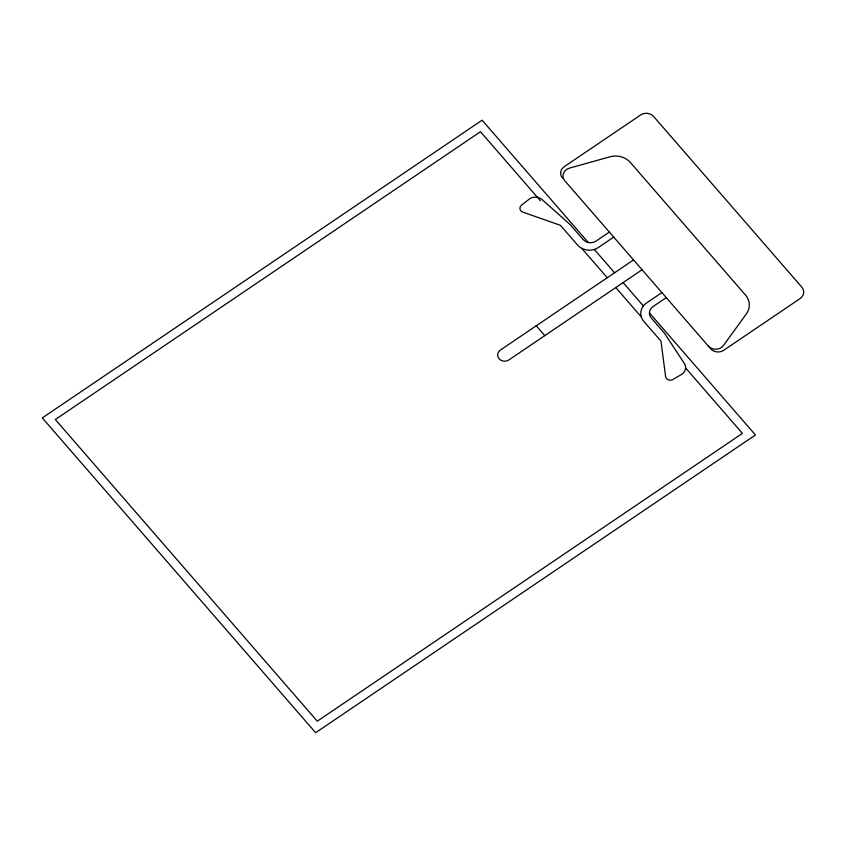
<?xml version="1.0" encoding="UTF-8"?>
<svg xmlns="http://www.w3.org/2000/svg" width="846" height="846" viewBox="0 0 846 846"><rect width="100%" height="100%" fill="white"/><g stroke="black" fill="none" stroke-linecap="round" stroke-linejoin="round"><path stroke-width="1.27" d="M609.353 232.079L596.102 241.057A9.285 8.217 3 0 1 583.074 239.46L570.215 224.655L542.043 199.55A9.285 8.217 3 0 0 529.332 199.096L521.443 205.229A4.642 4.114 3 0 0 522.86 212.156L560.412 225.3L577.49 244.97A14.858 13.155 3 0 0 598.333 247.529L613.72 237.113M633.538 259.934L500.324 350.107A6.969 6.165 3 0 0 499.098 358.746A6.969 6.165 3 0 0 508.869 359.941L642.072 269.768M661.889 292.589L646.503 303.005A14.858 13.155 3 0 0 643.891 321.438L660.969 341.107L665.601 376.533A4.642 4.114 3 0 0 672.813 379.547L681.569 374.408A9.285 8.217 3 0 0 684.361 363.452L664.226 332.912L651.367 318.107A9.285 8.217 3 0 1 652.996 306.59L666.257 297.612M588.287 242.485L482.104 120.195L42.3 417.924L315.643 732.71L755.446 434.981L649.411 312.872M594.336 249.443L614.577 272.761M623.121 282.596L643.372 305.914M540.361 200.692L480.465 131.712L55.328 419.521L317.282 721.194L742.418 433.385L685.641 367.999M581.688 248.29L607.248 277.721M615.793 287.555L641.353 316.996M536.237 325.795L544.782 335.629M708.261 345.993A9.285 8.217 3 0 0 723.415 345.538L746.394 313.887A18.57 16.444 3 0 0 745.4 294.937L630.439 162.548A18.57 16.444 3 0 0 609.977 156.785L569.39 168.153A9.285 8.217 3 0 0 564.969 180.959L710.64 348.732A9.285 8.217 3 0 0 723.668 350.329L800.115 298.575A9.285 8.217 3 0 0 801.744 287.058L653.683 116.547A9.285 8.217 3 0 0 640.665 114.95L564.219 166.704A9.285 8.217 3 0 0 562.579 178.22"/></g></svg>
